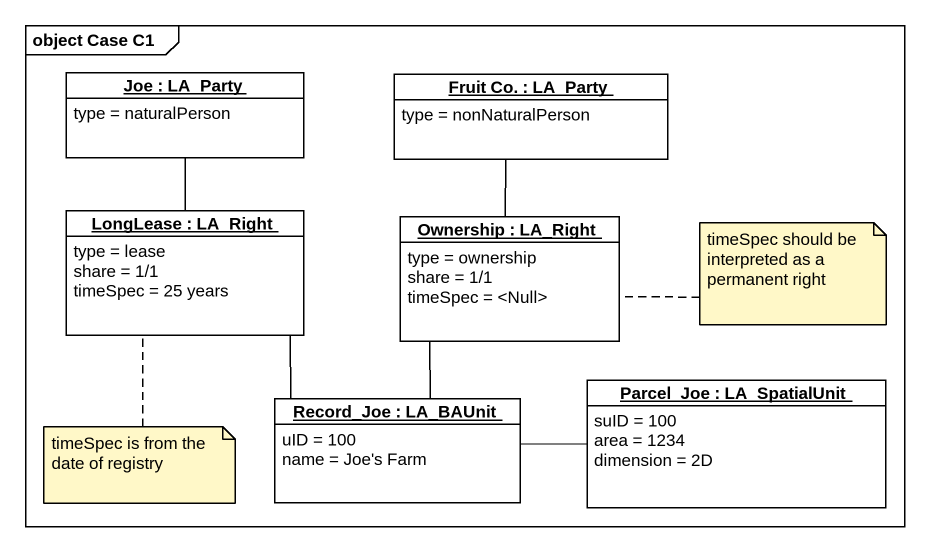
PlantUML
@startuml
mainframe object Case C1
hide circle
hide empty members
object "Joe : LA_Party" as Joe #FFFFFF {
  type = naturalPerson
}
object "Fruit Co. : LA_Party" as Fruit_Co #FFFFFF {
  type = nonNaturalPerson
}
object "LongLease : LA_Right" as LongLease #FFFFFF {
  type = lease
  share = 1/1
  timeSpec = 25 years
}
object "Ownership : LA_Right" as Ownership #FFFFFF {
  type = ownership
  share = 1/1
  timeSpec = <Null>
}
object "Record_Joe : LA_BAUnit" as Record_Joe #FFFFFF {
  uID = 100
  name = Joe's Farm
}
object "Parcel_Joe : LA_SpatialUnit" as Parcel_Joe #FFFFFF {
  suID = 100
  area = 1234
  dimension = 2D
}
LongLease -up- Joe
Ownership -up- Fruit_Co
Record_Joe -up- LongLease
Record_Joe -up- Ownership
Record_Joe -right- Parcel_Joe
note right of Ownership : timeSpec should be interpreted as a permanent right
note bottom of LongLease : timeSpec is from the date of registry
@enduml
